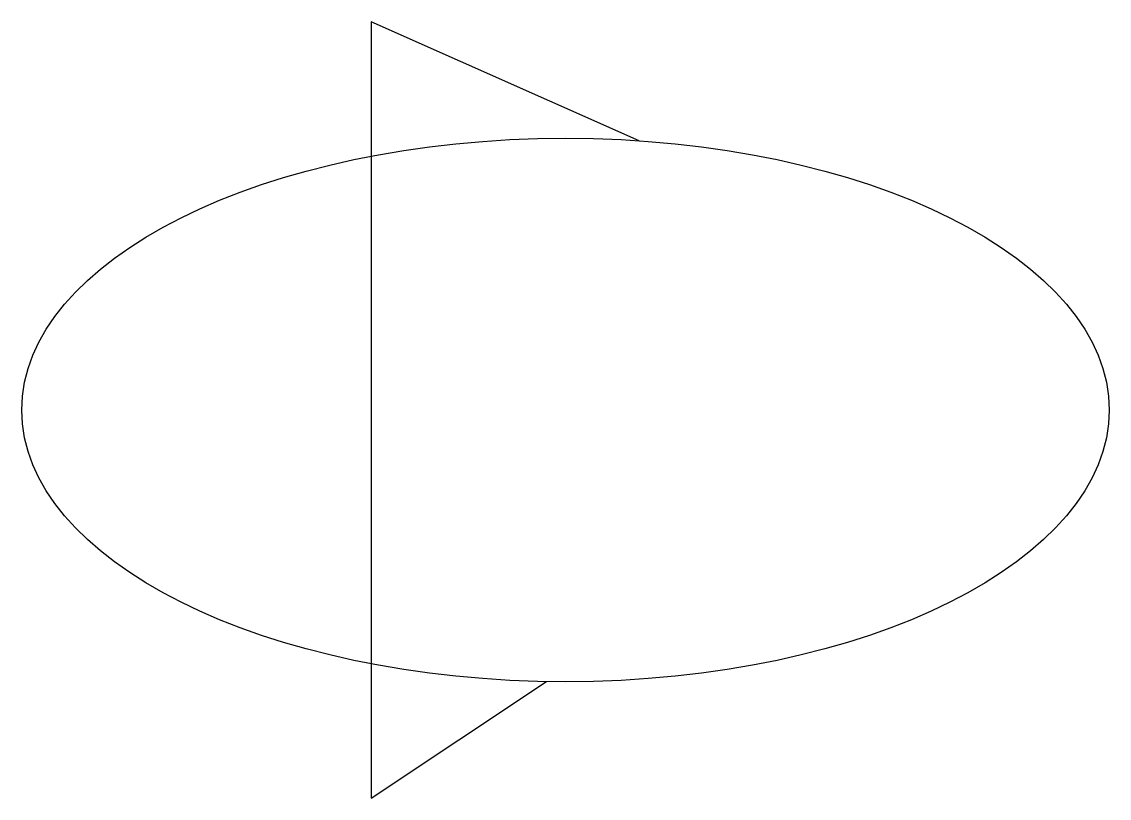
# Model space of a CAD drawing. Header units: millimetres. Extents: x 1 to 29, y 0 to 20.
import ezdxf

# ---------------------------------------------------------------- set-up
doc = ezdxf.new("R2010")
doc.units = ezdxf.units.MM
doc.layers.get('0').update_dxf_attribs({"lineweight": 25})

msp = doc.modelspace()

# ---------------------------------------------------------------- linework, layer by layer
at = {"flags": 128}
msp.add_lwpolyline([(16.895, 16.936), (10, 20), (10, 0), (14.507, 3.004)], dxfattribs=at)
msp.add_ellipse((15, 10), major_axis=(14, 0), ratio=0.5)

doc.saveas('drawing.dxf')
